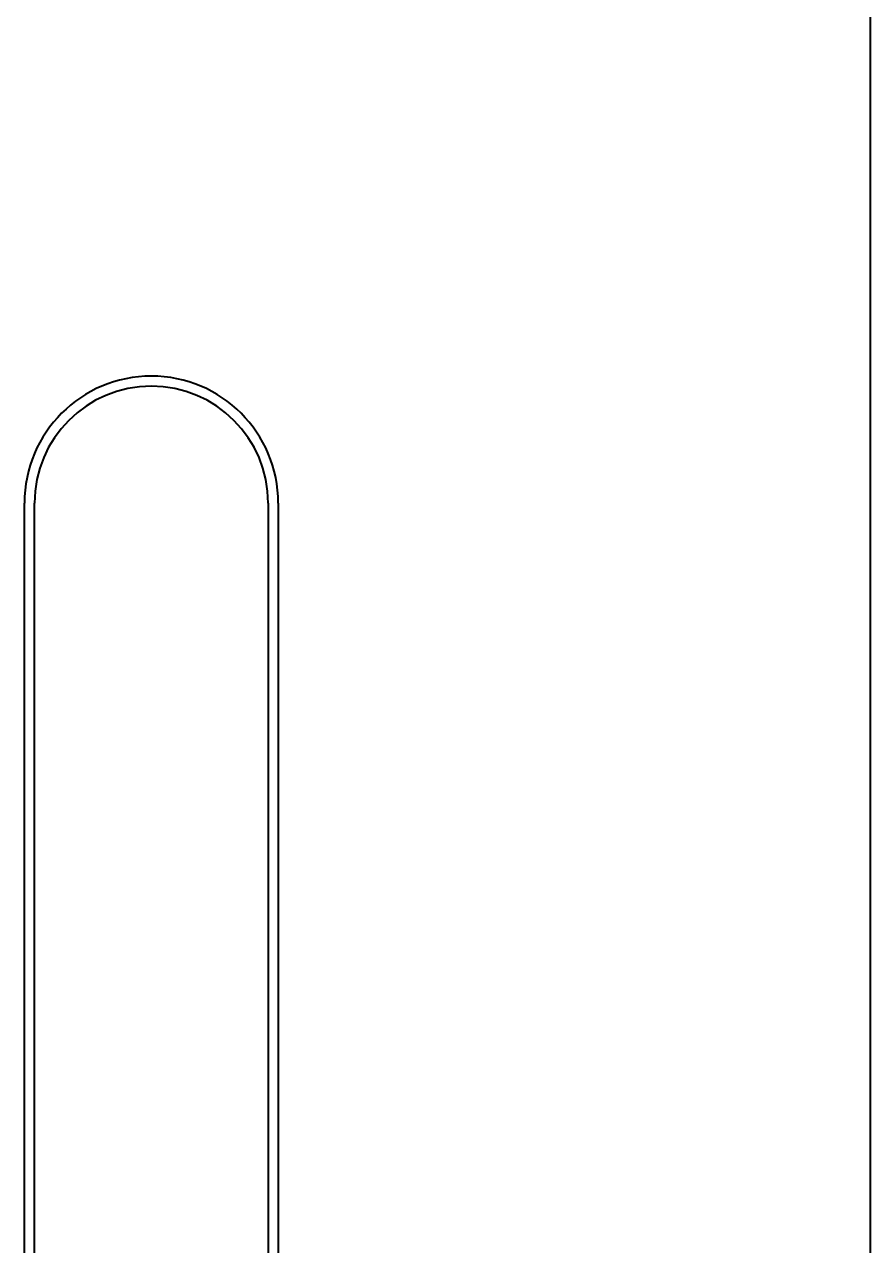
# Model space of a CAD drawing. Header units: millimetres. Extents: x 0 to 5887, y 0 to 4158.
# Drawn here: x 3115.7 to 3215.7, y 1767.4 to 1911.7 of the extents above; entities that cross this region are included whole.
import ezdxf

# ---------------------------------------------------------------- set-up
doc = ezdxf.new("R2010")
doc.units = ezdxf.units.MM
doc.header["$LTSCALE"] = 7
doc.layers.add('가시적인 것(ISO)', color=3, linetype='Continuous', lineweight=40)

msp = doc.modelspace()

# ---------------------------------------------------------------- linework, layer by layer
at = {"layer": '가시적인 것(ISO)'}
for p, q in [((3215.6748, 1016.8701), (3215.6748, 1985.5042)), ((3115.6748, 1147.1871), (3115.6748, 1855.1871)), ((3116.8665, 1147.1871), (3116.8665, 1855.1871)), ((3144.483, 1855.1871), (3144.483, 1147.1871)), ((3145.6748, 1855.1871), (3145.6748, 1147.1871))]:
    msp.add_line(p, q, dxfattribs=at)
for radius in [15, 13.8082]:
    msp.add_arc((3130.6748, 1855.1871), radius, 0, 180, dxfattribs=at)

doc.saveas('drawing.dxf')
